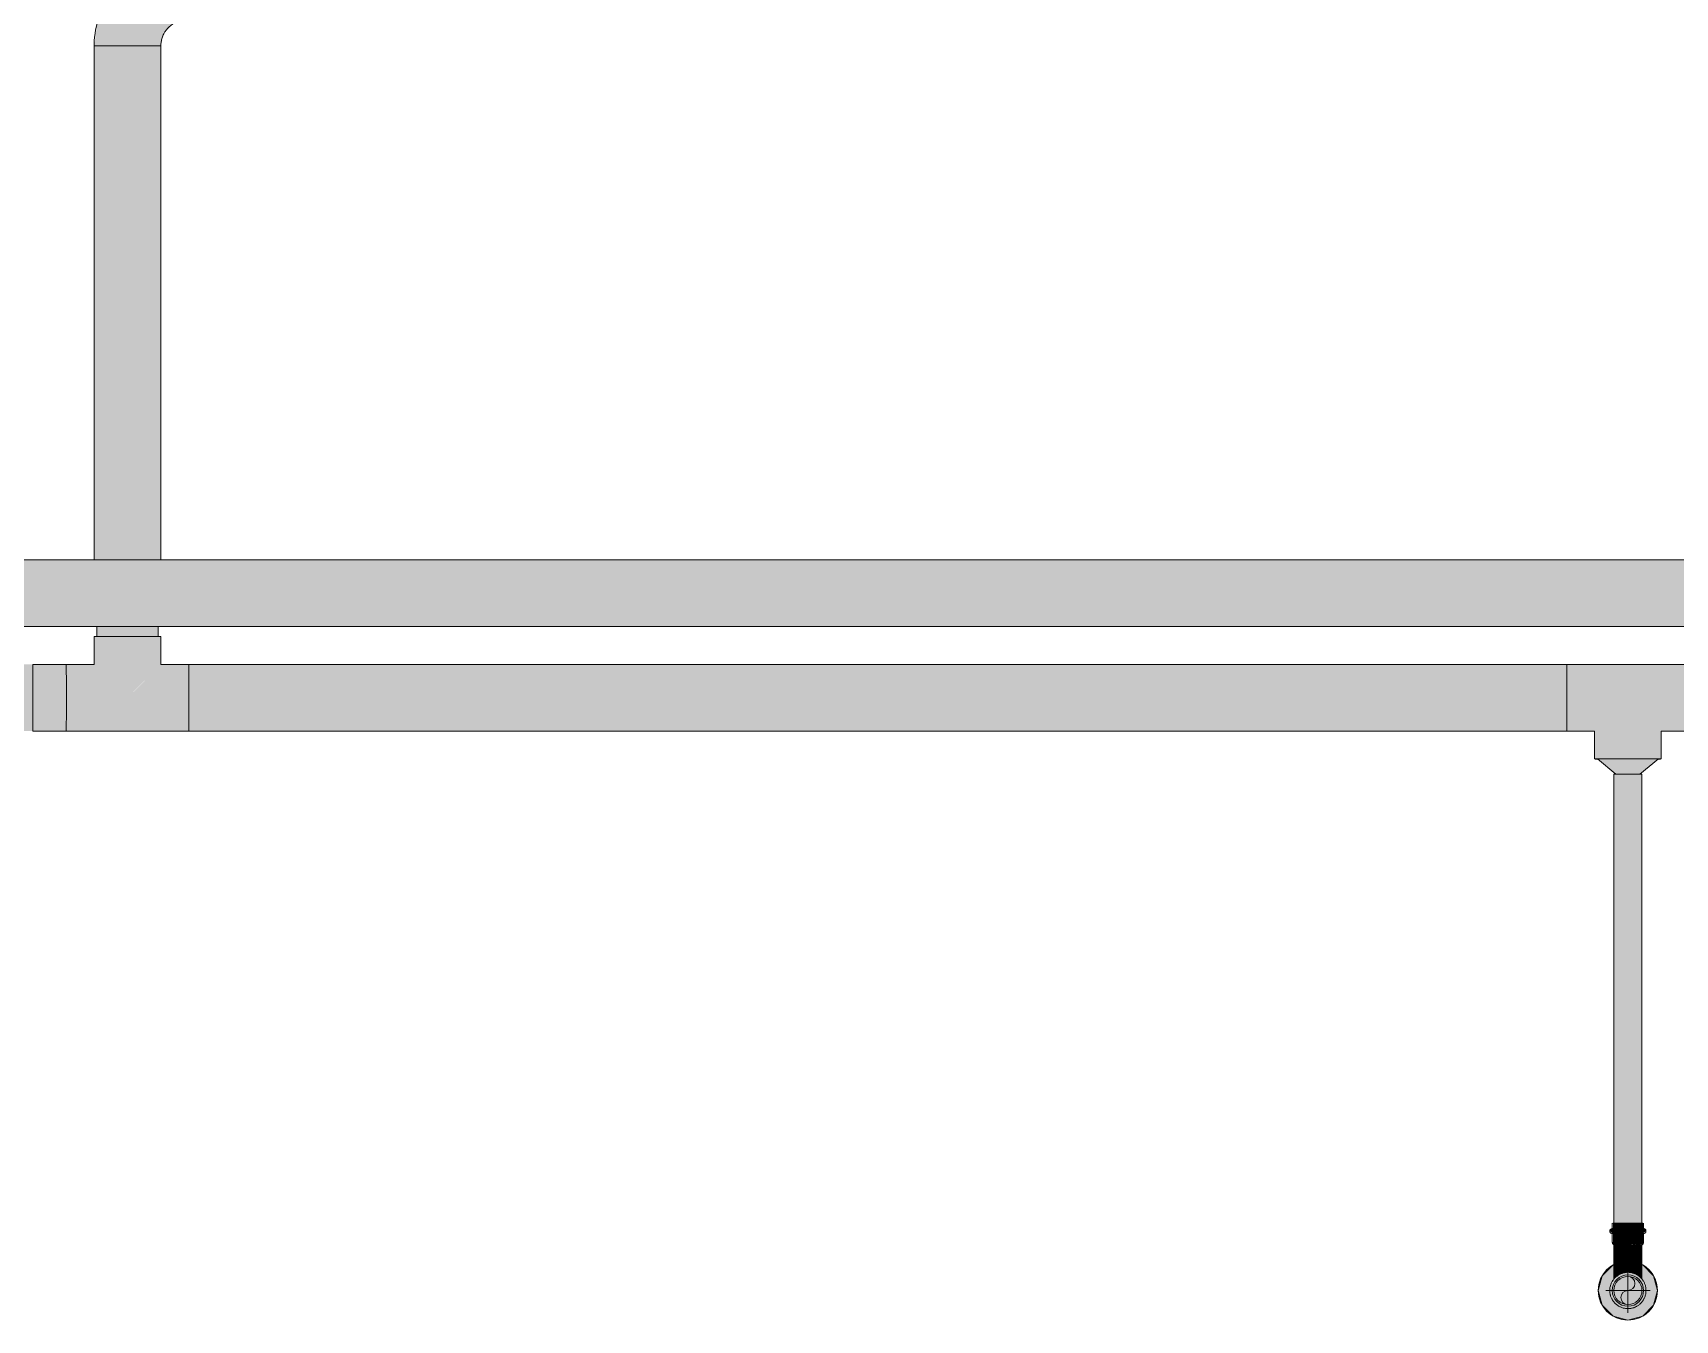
# Model space of a CAD drawing. Header units: inches. Extents: x -3385 to 41, y 7 to 1342.
# Drawn here: x -503.7 to -392.8, y 533.7 to 620.6 of the extents above; entities that cross this region are included whole.
import ezdxf

# ---------------------------------------------------------------- set-up
doc = ezdxf.new("R2010")
doc.units = ezdxf.units.IN
doc.header["$MEASUREMENT"] = 0
for name, color, linetype, lineweight in [('A-ANNO-NOTE', 131, 'Continuous', 9), ('P-PIPE', 3, 'Continuous', 9), ('P-PIPE-CNTR', 3, 'Continuous', 9)]:
    doc.layers.add(name, color=color, linetype=linetype, lineweight=lineweight)

# ---------------------------------------------------------------- blocks, each defined once
blk = doc.blocks.new('Victaulic-VicPress316-Elbow 90-45deg Style P568_P571 - Standard-1099428-LOWER PARKING')
at = {"layer": 'P-PIPE'}
for points in [[(-304.76, 539.92), (-304, 539.92), (-304, 540.29), (-305.01, 540.29), (-305.01, 539.92), (-304.81, 539.92)], [(-303.18, 539.92), (-302.99, 539.92), (-302.99, 540.29), (-304, 540.29), (-304, 539.92), (-303.32, 539.92)], [(-304.31, 539.59), (-304, 539.59), (-304, 539.92), (-305.05, 539.9), (-305.17, 539.87), (-305.22, 539.75), (-305.17, 539.7), (-305.01, 539.59), (-304.33, 539.59)], [(-304, 538.81), (-304, 539.03), (-305.01, 539.03), (-305.03, 538.91), (-304.98, 538.85), (-304.89, 538.81), (-304.82, 538.84), (-304.54, 538.81), (-304.46, 538.83), (-304.21, 538.83), (-304, 538.81)], [(-304.47, 539.03), (-304, 539.03), (-304, 539.59), (-305.01, 539.59), (-305.01, 539.03), (-304.62, 539.03)], [(-303.72, 539.59), (-302.99, 539.59), (-302.78, 539.75), (-302.83, 539.87), (-302.99, 539.92), (-304, 539.92), (-304, 539.59)], [(-303.32, 539.03), (-302.99, 539.03), (-302.99, 539.59), (-304, 539.59), (-304, 539.03), (-303.38, 539.03)], [(-303.46, 538.81), (-303.39, 538.82), (-303.27, 538.84), (-303.15, 538.84), (-303.09, 538.82), (-302.99, 538.88), (-302.97, 538.91), (-302.99, 539.03), (-304, 539.03), (-304, 538.81), (-303.72, 538.85), (-303.51, 538.83)], [(-304.47, 537.76), (-304, 537.76), (-304, 538.81), (-304.32, 538.84), (-304.62, 538.82), (-304.73, 538.84), (-304.83, 538.84), (-304.9, 538.81), (-304.95, 538.84), (-304.94, 537.76), (-304.6, 537.76)], [(-303.4, 537.76), (-303.05, 537.76), (-303.05, 538.84), (-303.11, 538.81), (-303.18, 538.84), (-303.27, 538.84), (-303.35, 538.83), (-303.46, 538.81), (-303.56, 538.83), (-303.8, 538.84), (-304, 538.81), (-304, 537.76), (-303.52, 537.76)], [(-304, 534.6), (-304, 534.68), (-304.62, 534.89), (-305.01, 535.42), (-305.01, 536.07), (-304.62, 536.6), (-304, 536.8), (-304, 536.97), (-304.24, 536.94), (-304.47, 536.87), (-304.89, 536.57), (-305.05, 536.38), (-305.17, 536.07), (-305.22, 535.74), (-305.17, 535.4), (-305.05, 535.11), (-304.85, 534.89), (-304.47, 534.61)], [(-304, 534.68), (-304, 534.79), (-304.26, 534.83), (-304.48, 534.92), (-304.67, 535.07), (-304.82, 535.27), (-304.92, 535.53), (-304.95, 535.74), (-304.9, 536.04), (-304.89, 536.05), (-304.82, 536.22), (-304.67, 536.41), (-304.48, 536.57), (-304.25, 536.66), (-304, 536.69), (-304, 536.8), (-304.62, 536.6), (-305.01, 536.07), (-305.01, 535.42), (-304.62, 534.89), (-304, 534.68)], [(-304.95, 536.5), (-304.85, 536.6), (-304.46, 536.87), (-304.24, 536.94), (-304, 536.97), (-304, 537.76), (-304.95, 537.76), (-304.95, 536.51)], [(-303.05, 536.5), (-303.06, 537.76), (-304, 537.76), (-304, 536.97), (-303.74, 536.94), (-303.5, 536.85), (-303.11, 536.57), (-303.06, 536.51)], [(-304, 534.52), (-303.76, 534.54), (-303.53, 534.61), (-303.11, 534.92), (-302.94, 535.15), (-302.83, 535.41), (-302.78, 535.74), (-302.83, 536.08), (-302.95, 536.38), (-303.15, 536.6), (-303.53, 536.87), (-303.76, 536.94), (-304, 536.97), (-304, 536.8), (-303.38, 536.6), (-302.99, 536.07), (-302.99, 535.42), (-303.38, 534.89), (-304, 534.68), (-304, 534.54)], [(-304, 534.68), (-303.38, 534.89), (-302.99, 535.42), (-302.99, 536.07), (-303.38, 536.6), (-304, 536.8), (-304, 536.69), (-303.74, 536.65), (-303.52, 536.57), (-303.33, 536.41), (-303.18, 536.22), (-303.08, 535.99), (-303.05, 535.74), (-303.1, 535.45), (-303.11, 535.43), (-303.2, 535.23), (-303.33, 535.07), (-303.52, 534.92), (-303.75, 534.83), (-304, 534.79), (-304, 534.72)], [(-303.46, 534.97), (-303.44, 534.98), (-303.45, 534.97)]]:
    blk.add_hatch(color=256, dxfattribs=at).paths.add_polyline_path(points, flags=0)
for p, q in [((-305.06, 540.29), (-305.06, 539.92)), ((-304, 540.29), (-305.01, 540.29)), ((-302.99, 540.29), (-304, 540.29)), ((-302.94, 539.92), (-302.94, 540.29)), ((-305.06, 539.59), (-305.06, 539.03)), ((-305.01, 539.92), (-304, 539.92)), ((-305.01, 539.59), (-304, 539.59)), ((-304, 539.92), (-302.99, 539.92)), ((-304, 539.59), (-302.99, 539.59)), ((-302.94, 539.03), (-302.94, 539.59)), ((-304.95, 538.86), (-304.95, 537.76)), ((-304.58, 538.81), (-304.54, 538.81)), ((-303.46, 538.81), (-303.42, 538.81)), ((-303.05, 537.76), (-303.05, 538.86)), ((-304.95, 535.75), (-304.95, 535.76)), ((-304.95, 535.69), (-304.95, 535.73))]:
    blk.add_line(p, q, dxfattribs=at)
at = {"layer": 'P-PIPE', "flags": 128}
for points in [[(-305.06, 539.59), (-305.07, 539.59), (-305.07, 539.59), (-305.08, 539.59), (-305.08, 539.59), (-305.09, 539.59), (-305.1, 539.59), (-305.1, 539.59), (-305.11, 539.6), (-305.12, 539.6), (-305.12, 539.6), (-305.13, 539.6), (-305.13, 539.61), (-305.14, 539.61), (-305.15, 539.61), (-305.15, 539.62), (-305.16, 539.62), (-305.16, 539.62), (-305.17, 539.63), (-305.17, 539.63), (-305.18, 539.64), (-305.18, 539.64), (-305.19, 539.65), (-305.19, 539.65), (-305.19, 539.66), (-305.2, 539.66), (-305.2, 539.67), (-305.2, 539.68), (-305.21, 539.68), (-305.21, 539.69), (-305.21, 539.69), (-305.21, 539.7), (-305.22, 539.71), (-305.22, 539.71), (-305.22, 539.72), (-305.22, 539.72), (-305.22, 539.73), (-305.22, 539.74), (-305.22, 539.74), (-305.22, 539.75), (-305.22, 539.76), (-305.22, 539.76), (-305.22, 539.77), (-305.22, 539.78), (-305.22, 539.78), (-305.22, 539.79), (-305.22, 539.8), (-305.22, 539.8), (-305.21, 539.81), (-305.21, 539.82), (-305.21, 539.82), (-305.21, 539.83), (-305.2, 539.83), (-305.2, 539.84), (-305.2, 539.84), (-305.19, 539.85), (-305.19, 539.85), (-305.18, 539.86), (-305.18, 539.86), (-305.17, 539.87), (-305.17, 539.87), (-305.16, 539.88), (-305.16, 539.88), (-305.15, 539.89), (-305.15, 539.89), (-305.14, 539.89), (-305.14, 539.9), (-305.13, 539.9), (-305.13, 539.9), (-305.12, 539.91), (-305.11, 539.91), (-305.11, 539.91), (-305.1, 539.91), (-305.09, 539.91), (-305.09, 539.91), (-305.08, 539.92), (-305.08, 539.92), (-305.07, 539.92), (-305.06, 539.92), (-305.06, 539.92)], [(-304, 539.92), (-304.04, 539.92), (-304.08, 539.92), (-304.13, 539.92), (-304.17, 539.92), (-304.21, 539.92), (-304.25, 539.92), (-304.29, 539.92), (-304.33, 539.92), (-304.37, 539.92), (-304.41, 539.92), (-304.45, 539.92), (-304.49, 539.92), (-304.53, 539.92), (-304.56, 539.92), (-304.6, 539.92), (-304.63, 539.92), (-304.67, 539.92), (-304.7, 539.92), (-304.73, 539.92), (-304.76, 539.92), (-304.79, 539.92), (-304.82, 539.92), (-304.84, 539.92), (-304.87, 539.92), (-304.89, 539.92), (-304.91, 539.92), (-304.93, 539.92), (-304.95, 539.92), (-304.97, 539.92), (-304.99, 539.92), (-305, 539.92), (-305.01, 539.92), (-305.03, 539.92), (-305.04, 539.92), (-305.04, 539.92), (-305.05, 539.92), (-305.05, 539.92), (-305.06, 539.92), (-305.06, 539.92), (-305.06, 539.92)], [(-305.06, 539.92), (-305.06, 539.92), (-305.06, 539.92), (-305.05, 539.92), (-305.05, 539.92), (-305.04, 539.92), (-305.03, 539.92), (-305.02, 539.92), (-305, 539.92)], [(-305, 539.59), (-305.01, 539.59), (-305.03, 539.59), (-305.04, 539.59), (-305.04, 539.59), (-305.05, 539.59), (-305.05, 539.59), (-305.06, 539.59), (-305.06, 539.59), (-305.06, 539.59)], [(-305.06, 539.59), (-305.06, 539.59), (-305.06, 539.59), (-305.05, 539.59), (-305.05, 539.59), (-305.04, 539.59), (-305.03, 539.59), (-305.02, 539.59), (-305, 539.59), (-304.99, 539.59), (-304.98, 539.59), (-304.96, 539.59), (-304.94, 539.59), (-304.92, 539.59), (-304.9, 539.59), (-304.87, 539.59), (-304.85, 539.59), (-304.82, 539.59), (-304.8, 539.59), (-304.77, 539.59), (-304.74, 539.59), (-304.71, 539.59), (-304.67, 539.59), (-304.64, 539.59), (-304.61, 539.59), (-304.57, 539.59), (-304.54, 539.59), (-304.5, 539.59), (-304.46, 539.59), (-304.42, 539.59), (-304.38, 539.59), (-304.34, 539.59), (-304.3, 539.59), (-304.26, 539.59), (-304.22, 539.59), (-304.18, 539.59), (-304.14, 539.59), (-304.1, 539.59), (-304.05, 539.59), (-304.01, 539.59), (-304, 539.59)], [(-304.95, 538.81), (-304.96, 538.82), (-304.97, 538.83), (-304.97, 538.83), (-304.98, 538.84), (-304.99, 538.85), (-305, 538.86), (-305, 538.87), (-305.01, 538.88), (-305.02, 538.89), (-305.02, 538.89), (-305.03, 538.9), (-305.03, 538.91), (-305.04, 538.92), (-305.04, 538.93), (-305.04, 538.94), (-305.05, 538.95), (-305.05, 538.97), (-305.05, 538.98), (-305.05, 538.99), (-305.06, 539), (-305.06, 539.01), (-305.06, 539.02), (-305.06, 539.03), (-305.06, 539.03)], [(-302.94, 539.92), (-302.94, 539.92), (-302.94, 539.92), (-302.95, 539.92), (-302.95, 539.92), (-302.96, 539.92), (-302.97, 539.92), (-302.98, 539.92), (-302.99, 539.92), (-303.01, 539.92), (-303.02, 539.92), (-303.04, 539.92), (-303.06, 539.92), (-303.08, 539.92), (-303.1, 539.92), (-303.13, 539.92), (-303.15, 539.92), (-303.18, 539.92), (-303.2, 539.92), (-303.23, 539.92), (-303.26, 539.92), (-303.29, 539.92), (-303.32, 539.92), (-303.36, 539.92), (-303.39, 539.92), (-303.43, 539.92), (-303.46, 539.92), (-303.5, 539.92), (-303.54, 539.92), (-303.58, 539.92), (-303.62, 539.92), (-303.66, 539.92), (-303.7, 539.92), (-303.74, 539.92), (-303.78, 539.92), (-303.82, 539.92), (-303.86, 539.92), (-303.9, 539.92), (-303.95, 539.92), (-303.99, 539.92), (-304, 539.92)], [(-304, 539.59), (-303.96, 539.59), (-303.92, 539.59), (-303.87, 539.59), (-303.83, 539.59), (-303.79, 539.59), (-303.75, 539.59), (-303.71, 539.59), (-303.67, 539.59), (-303.63, 539.59), (-303.59, 539.59), (-303.55, 539.59), (-303.51, 539.59), (-303.47, 539.59), (-303.44, 539.59), (-303.4, 539.59), (-303.37, 539.59), (-303.33, 539.59), (-303.3, 539.59), (-303.27, 539.59), (-303.24, 539.59), (-303.21, 539.59), (-303.18, 539.59), (-303.16, 539.59), (-303.13, 539.59), (-303.11, 539.59), (-303.09, 539.59), (-303.07, 539.59), (-303.05, 539.59), (-303.03, 539.59), (-303.01, 539.59), (-303, 539.59), (-302.99, 539.59), (-302.97, 539.59), (-302.96, 539.59), (-302.96, 539.59), (-302.95, 539.59), (-302.95, 539.59), (-302.94, 539.59), (-302.94, 539.59), (-302.94, 539.59)], [(-302.94, 539.03), (-302.94, 539.02), (-302.94, 539.01), (-302.94, 539), (-302.94, 538.99), (-302.95, 538.98), (-302.95, 538.97), (-302.95, 538.96), (-302.95, 538.95), (-302.96, 538.94), (-302.96, 538.93), (-302.97, 538.92), (-302.97, 538.91), (-302.98, 538.9), (-302.98, 538.89), (-302.99, 538.88), (-302.99, 538.87), (-303, 538.86), (-303.01, 538.85), (-303.02, 538.84), (-303.02, 538.84), (-303.03, 538.83), (-303.04, 538.82), (-303.05, 538.82), (-303.05, 538.81)], [(-303, 539.92), (-302.99, 539.92), (-302.97, 539.92), (-302.96, 539.92), (-302.96, 539.92), (-302.95, 539.92), (-302.95, 539.92), (-302.94, 539.92), (-302.94, 539.92), (-302.94, 539.92)], [(-302.94, 539.59), (-302.94, 539.59), (-302.94, 539.59), (-302.95, 539.59), (-302.95, 539.59), (-302.96, 539.59), (-302.97, 539.59), (-302.98, 539.59), (-302.99, 539.59)], [(-302.94, 539.92), (-302.93, 539.92), (-302.93, 539.92), (-302.92, 539.92), (-302.91, 539.92), (-302.91, 539.91), (-302.9, 539.91), (-302.9, 539.91), (-302.89, 539.91), (-302.88, 539.91), (-302.88, 539.9), (-302.87, 539.9), (-302.86, 539.9), (-302.86, 539.9), (-302.85, 539.89), (-302.85, 539.89), (-302.84, 539.88), (-302.84, 539.88), (-302.83, 539.88), (-302.83, 539.87), (-302.82, 539.87), (-302.82, 539.86), (-302.81, 539.86), (-302.81, 539.85), (-302.81, 539.85), (-302.8, 539.84), (-302.8, 539.84), (-302.8, 539.83), (-302.79, 539.82), (-302.79, 539.82), (-302.79, 539.81), (-302.79, 539.81), (-302.78, 539.8), (-302.78, 539.79), (-302.78, 539.79), (-302.78, 539.78), (-302.78, 539.77), (-302.78, 539.77), (-302.78, 539.76), (-302.78, 539.75), (-302.78, 539.75), (-302.78, 539.74), (-302.78, 539.73), (-302.78, 539.73), (-302.78, 539.72), (-302.78, 539.72), (-302.78, 539.71), (-302.78, 539.7), (-302.79, 539.7), (-302.79, 539.69), (-302.79, 539.68), (-302.79, 539.68), (-302.8, 539.67), (-302.8, 539.67), (-302.8, 539.66), (-302.81, 539.66), (-302.81, 539.65), (-302.82, 539.65), (-302.82, 539.64), (-302.82, 539.64), (-302.83, 539.63), (-302.83, 539.63), (-302.84, 539.62), (-302.84, 539.62), (-302.85, 539.62), (-302.86, 539.61), (-302.86, 539.61), (-302.87, 539.61), (-302.87, 539.6), (-302.88, 539.6), (-302.89, 539.6), (-302.89, 539.6), (-302.9, 539.59), (-302.9, 539.59), (-302.91, 539.59), (-302.92, 539.59), (-302.92, 539.59), (-302.93, 539.59), (-302.94, 539.59), (-302.94, 539.59)], [(-304, 536.97), (-304.05, 536.97), (-304.1, 536.96), (-304.15, 536.96), (-304.19, 536.95), (-304.24, 536.94), (-304.29, 536.93), (-304.34, 536.92), (-304.38, 536.9), (-304.43, 536.89), (-304.48, 536.87), (-304.52, 536.85), (-304.56, 536.83), (-304.61, 536.8), (-304.65, 536.78), (-304.69, 536.75), (-304.73, 536.72), (-304.77, 536.69), (-304.81, 536.66), (-304.84, 536.63), (-304.88, 536.6), (-304.91, 536.56), (-304.94, 536.52), (-304.97, 536.48), (-305, 536.44), (-305.03, 536.4), (-305.05, 536.36), (-305.08, 536.32), (-305.1, 536.28), (-305.12, 536.23), (-305.14, 536.19), (-305.16, 536.14), (-305.17, 536.09), (-305.18, 536.05), (-305.2, 536), (-305.21, 535.95), (-305.21, 535.9), (-305.22, 535.85), (-305.22, 535.8), (-305.22, 535.76), (-305.22, 535.71), (-305.22, 535.66), (-305.22, 535.61), (-305.21, 535.56), (-305.2, 535.51), (-305.19, 535.46), (-305.18, 535.42), (-305.17, 535.37), (-305.15, 535.32), (-305.13, 535.28), (-305.11, 535.23), (-305.09, 535.19), (-305.07, 535.15), (-305.04, 535.1), (-305.02, 535.06), (-304.99, 535.02), (-304.96, 534.98), (-304.93, 534.95), (-304.9, 534.91), (-304.86, 534.87), (-304.83, 534.84), (-304.79, 534.81), (-304.75, 534.78), (-304.71, 534.75), (-304.67, 534.72), (-304.63, 534.69), (-304.59, 534.67), (-304.54, 534.65), (-304.5, 534.63), (-304.46, 534.61), (-304.41, 534.59), (-304.36, 534.57), (-304.32, 534.56), (-304.27, 534.55), (-304.22, 534.54), (-304.17, 534.53), (-304.12, 534.53), (-304.08, 534.52), (-304.03, 534.52), (-304, 534.52)], [(-304.95, 536.5), (-304.95, 536.54), (-304.95, 536.6), (-304.95, 536.67), (-304.95, 536.74), (-304.95, 536.81), (-304.95, 536.88), (-304.95, 536.95), (-304.95, 537.03), (-304.95, 537.1), (-304.95, 537.18), (-304.95, 537.26), (-304.95, 537.34), (-304.95, 537.42), (-304.95, 537.5), (-304.95, 537.58), (-304.95, 537.66), (-304.95, 537.74), (-304.95, 537.76)], [(-304, 534.52), (-303.95, 534.52), (-303.9, 534.52), (-303.85, 534.53), (-303.8, 534.53), (-303.76, 534.54), (-303.71, 534.55), (-303.66, 534.57), (-303.61, 534.58), (-303.57, 534.6), (-303.52, 534.62), (-303.48, 534.64), (-303.43, 534.66), (-303.39, 534.68), (-303.35, 534.71), (-303.31, 534.73), (-303.27, 534.76), (-303.23, 534.79), (-303.19, 534.82), (-303.16, 534.86), (-303.12, 534.89), (-303.09, 534.93), (-303.06, 534.96), (-303.03, 535), (-303, 535.04), (-302.97, 535.08), (-302.94, 535.12), (-302.92, 535.17), (-302.9, 535.21), (-302.88, 535.25), (-302.86, 535.3), (-302.84, 535.35), (-302.83, 535.39), (-302.81, 535.44), (-302.8, 535.49), (-302.79, 535.53), (-302.79, 535.58), (-302.78, 535.63), (-302.78, 535.68), (-302.78, 535.73), (-302.78, 535.78), (-302.78, 535.83), (-302.78, 535.88), (-302.79, 535.92), (-302.8, 535.97), (-302.81, 536.02), (-302.82, 536.07), (-302.83, 536.12), (-302.85, 536.16), (-302.87, 536.21), (-302.89, 536.25), (-302.91, 536.3), (-302.93, 536.34), (-302.96, 536.38), (-302.98, 536.42), (-303.01, 536.46), (-303.04, 536.5), (-303.07, 536.54), (-303.1, 536.58), (-303.14, 536.61), (-303.17, 536.65), (-303.21, 536.68), (-303.25, 536.71), (-303.29, 536.74), (-303.33, 536.77), (-303.37, 536.79), (-303.41, 536.82), (-303.45, 536.84), (-303.5, 536.86), (-303.54, 536.88), (-303.59, 536.9), (-303.64, 536.91), (-303.68, 536.92), (-303.73, 536.94), (-303.78, 536.95), (-303.83, 536.95), (-303.88, 536.96), (-303.92, 536.96), (-303.97, 536.97), (-304, 536.97)], [(-303.05, 537.76), (-303.05, 537.68), (-303.05, 537.6), (-303.05, 537.52), (-303.05, 537.44), (-303.05, 537.36), (-303.05, 537.28), (-303.05, 537.2), (-303.05, 537.12), (-303.05, 537.05), (-303.05, 536.97), (-303.05, 536.9), (-303.05, 536.83), (-303.05, 536.76), (-303.05, 536.69), (-303.05, 536.62), (-303.05, 536.55), (-303.05, 536.5)], [(-303.05, 535.75), (-303.05, 535.75), (-303.05, 535.74), (-303.05, 535.74)]]:
    blk.add_lwpolyline(points, dxfattribs=at)
at = {"layer": 'P-PIPE'}
for radius, start, end in [(1.06, 90, 270), (1.06, 270, 90), (0.95, 160.7021, 162), (0.95, 124.5981, 127.6477), (0.95, 52.2791, 55.4642), (0.95, 18, 19.4331), (0.95, 198, 199.2979), (0.95, 232.3523, 235.4019), (0.95, 304.5358, 307.7209), (0.95, 340.5669, 342)]:
    blk.add_arc((-304, 535.74), radius, start, end, dxfattribs=at)
blk = doc.blocks.new('Elbow - Welded - Generic - Standard-1265730-LOWER PARKING')
at = {"layer": 'P-PIPE'}
blk.add_hatch(color=256, dxfattribs=at).paths.add_polyline_path([(-497.31, 619.72), (-495.06, 619.73), (-494.82, 620.61), (-494.17, 621.26), (-493.29, 621.49), (-493.29, 622.38), (-493.29, 625.99), (-494.91, 625.78), (-496.42, 625.15), (-497.72, 624.16), (-498.72, 622.86), (-499.34, 621.35), (-499.55, 619.73), (-497.84, 619.72)], flags=0)
at = {"layer": 'P-PIPE', "flags": 128}
for points in [[(-495.71, 625.51), (-495.94, 625.41), (-496.16, 625.3), (-496.38, 625.18), (-496.6, 625.05), (-496.81, 624.91), (-497.01, 624.77), (-497.21, 624.62), (-497.4, 624.45), (-497.59, 624.29), (-497.77, 624.11), (-497.94, 623.93), (-498.1, 623.74), (-498.26, 623.54), (-498.41, 623.34), (-498.55, 623.13), (-498.68, 622.92), (-498.8, 622.7), (-498.92, 622.48), (-499.02, 622.25), (-499.12, 622.02), (-499.21, 621.79), (-499.28, 621.55), (-499.35, 621.31), (-499.41, 621.06), (-499.46, 620.82), (-499.5, 620.57), (-499.53, 620.32), (-499.55, 620.07), (-499.55, 619.82), (-499.56, 619.73)], [(-493.29, 625.99), (-493.54, 625.99), (-493.79, 625.97), (-494.04, 625.95), (-494.29, 625.91), (-494.53, 625.87), (-494.78, 625.81), (-495.02, 625.75), (-495.26, 625.67), (-495.5, 625.59), (-495.71, 625.51)], [(-495.06, 619.73), (-495.05, 619.8), (-495.05, 619.87), (-495.04, 619.94), (-495.03, 620.01), (-495.02, 620.08), (-495, 620.15), (-494.99, 620.22), (-494.97, 620.28), (-494.94, 620.35), (-494.92, 620.41), (-494.89, 620.48), (-494.86, 620.54), (-494.82, 620.6), (-494.79, 620.67), (-494.75, 620.72), (-494.71, 620.78), (-494.66, 620.84), (-494.62, 620.89), (-494.57, 620.94), (-494.52, 620.99), (-494.47, 621.04), (-494.41, 621.09), (-494.36, 621.13), (-494.3, 621.17), (-494.24, 621.21), (-494.18, 621.25), (-494.12, 621.28), (-494.06, 621.32), (-493.99, 621.35), (-493.97, 621.36)], [(-493.97, 621.36), (-493.9, 621.38), (-493.84, 621.41), (-493.77, 621.43), (-493.7, 621.44), (-493.63, 621.46), (-493.56, 621.47), (-493.49, 621.48), (-493.42, 621.49), (-493.35, 621.49), (-493.29, 621.49)]]:
    blk.add_lwpolyline(points, dxfattribs=at)
at = {"layer": 'P-PIPE'}
for centre, major_axis, ratio, start_param, end_param in [((-493.29, 623.74), (0, 2.25), 0.002775, 0.00116, 0.131483), ((-493.29, 623.74), (0, 2.25), 0.002775, 0.262959, 0.523242), ((-493.29, 623.74), (0, 2.25), 0.002775, 0.524759, 0.785208), ((-493.29, 623.74), (0, 2.25), 0.002775, 1.048358, 1.308941), ((-493.29, 623.74), (0, 2.25), 0.002775, 1.310157, 1.570783), ((-493.29, 623.74), (0, 2.25), 0.002775, 0.786558, 1.047088), ((-493.29, 623.74), (0, 2.25), 0.002775, 1.571956, 1.832622), ((-493.29, 623.74), (0, 2.25), 0.002775, 1.833756, 2.094464), ((-493.29, 623.74), (0, 2.25), 0.002775, 2.095555, 2.356317), ((-493.29, 623.74), (0, 2.25), 0.002775, 2.357355, 2.618198), ((-493.29, 623.74), (0, 2.25), 0.002775, 2.619154, 2.880166), ((-493.29, 623.74), (0, 2.25), 0.002775, 2.880953, 3.141593), ((-497.31, 619.73), (2.25, 0), 0.00116, 3.141593, 3.400617), ((-497.31, 619.73), (2.25, 0), 0.00116, 3.532896, 3.662416), ((-497.31, 619.73), (2.25, 0), 0.00116, 3.664705, 3.924216), ((-497.31, 619.73), (2.25, 0), 0.00116, 3.926698, 4.186015), ((-497.31, 619.73), (2.25, 0), 0.00116, 4.188625, 4.447815), ((-497.31, 619.73), (2.25, 0), 0.00116, 4.450526, 4.709614), ((-497.31, 619.73), (2.25, 0), 0.00116, 4.71242, 4.971413), ((-497.31, 619.73), (2.25, 0), 0.00116, 4.974321, 5.233213), ((-497.31, 619.73), (2.25, 0), 0.00116, 5.236247, 5.495012), ((-497.31, 619.73), (2.25, 0), 0.00116, 5.498237, 5.756812), ((-497.31, 619.73), (2.25, 0), 0.00116, 5.889091, 6.018611), ((-497.31, 619.73), (2.25, 0), 0.00116, 6.15089, 6.28041)]:
    blk.add_ellipse(centre, major_axis=major_axis, ratio=ratio, start_param=start_param, end_param=end_param, dxfattribs=at)

msp = doc.modelspace()

# ---------------------------------------------------------------- hatches: boundary and pattern name
at = {"layer": 'A-ANNO-NOTE'}
h = msp.add_hatch(color=256, dxfattribs=at)
edge = h.paths.add_edge_path(flags=0)
edge.add_arc((-396, 535.743), 2, 0, 360)
msp.add_hatch(color=256, dxfattribs=at).paths.add_polyline_path([(-396, 533.743), (-395, 534.011), (-394.268, 534.743), (-394, 535.743), (-394.268, 536.743), (-395, 537.475), (-396, 537.743), (-397, 537.475), (-397.732, 536.743), (-398, 535.743), (-397.732, 534.743), (-397, 534.011)], flags=0)
at = {"layer": 'P-PIPE'}
for points in [[(-497.305, 585.045), (-497.305, 619.724), (-499.555, 619.721), (-499.555, 585.045), (-497.826, 585.045)], [(-497.305, 585.045), (-495.055, 585.045), (-495.055, 619.727), (-496.729, 619.725), (-497.305, 619.724), (-497.305, 590.214)], [(-304.923, 582.795), (-295.941, 582.795), (-295.946, 585.045), (-528.98, 585.045), (-528.976, 583.92), (-528.975, 582.795), (-322.397, 582.795)], [(-295.946, 580.545), (-295.942, 581.67), (-295.941, 582.795), (-528.975, 582.795), (-528.979, 580.545), (-296.185, 580.545)], [(-497.76, 579.874), (-495.243, 579.877), (-495.243, 580.545), (-499.368, 580.545), (-499.368, 579.877), (-497.883, 579.874)], [(-497.301, 575.74), (-495.055, 577.993), (-495.055, 579.877), (-496.719, 579.874), (-499.555, 579.877), (-499.555, 577.993), (-497.604, 576.043)], [(-400.129, 575.743), (-400.134, 577.993), (-493.171, 577.993), (-493.168, 576.865), (-493.167, 575.743), (-409.771, 575.743)], [(-427.246, 573.493), (-400.134, 573.494), (-400.13, 574.631), (-400.129, 575.743), (-493.167, 575.743), (-493.169, 573.493), (-462.196, 573.493)], [(-393.75, 571.609), (-393.75, 573.493), (-394.078, 573.829), (-395.995, 575.753), (-398.25, 573.493), (-398.25, 571.609), (-397.698, 571.616), (-394.871, 571.618), (-393.789, 571.61)], [(-398.057, 571.605), (-398.062, 571.609), (-397.005, 571.617), (-393.992, 571.61), (-394.789, 571.617), (-398.172, 571.612), (-398.062, 571.605)], [(-395.187, 570.578), (-393.937, 571.609), (-394.871, 571.617), (-397.951, 571.611), (-398.062, 571.609), (-396.812, 570.578), (-395.424, 570.58), (-395.188, 570.578)], [(-396.822, 540.293), (-396, 540.293), (-396, 570.578), (-396.95, 570.578), (-396.948, 540.293), (-396.913, 540.293)], [(-395.321, 540.293), (-395.05, 540.293), (-395.05, 570.578), (-396, 570.578), (-395.989, 540.293), (-395.328, 540.293)], [(-396, 534.793), (-395.754, 534.825), (-395.525, 534.92), (-395.328, 535.071), (-395.177, 535.268), (-395.082, 535.497), (-395.05, 535.743), (-395.082, 535.989), (-395.177, 536.218), (-395.328, 536.415), (-395.525, 536.566), (-395.754, 536.66), (-396, 536.693), (-396.246, 536.66), (-396.475, 536.566), (-396.672, 536.415), (-396.823, 536.218), (-396.918, 535.989), (-396.95, 535.743), (-396.918, 535.497), (-396.796, 535.232), (-396.672, 535.071), (-396.475, 534.92), (-396.246, 534.825)]]:
    msp.add_hatch(color=256, dxfattribs=at).paths.add_polyline_path(points, flags=0)
h = msp.add_hatch(color=256, dxfattribs=at)
h.paths.add_polyline_path([(-511.965, 573.493), (-511.964, 573.493), (-510.081, 573.493), (-509.185, 574.393), (-507.826, 575.753), (-505.581, 573.493), (-503.697, 573.493), (-503.693, 574.627), (-503.697, 577.993), (-511.965, 577.993), (-511.961, 576.877), (-511.964, 573.514)], flags=0)
h.paths.add_polyline_path([(-511.96, 576.335), (-511.96, 576.335), (-505.883, 576.335)], flags=0)
h = msp.add_hatch(color=256, dxfattribs=at)
h.paths.add_polyline_path([(-501.435, 576.325), (-501.439, 577.993), (-503.697, 577.993), (-503.693, 576.868), (-503.693, 576.325), (-501.435, 576.325)], flags=0)
h.paths.add_polyline_path([(-501.435, 575.743), (-501.435, 575.743), (-501.435, 576.325), (-503.693, 576.325), (-503.693, 575.743)], flags=0)
h = msp.add_hatch(color=256, dxfattribs=at)
h.paths.add_polyline_path([(-501.435, 576.323), (-501.435, 576.323), (-498.199, 576.342)], flags=0)
h.paths.add_polyline_path([(-493.171, 573.493), (-493.168, 574.616), (-493.171, 577.993), (-495.055, 577.993), (-495.849, 577.193), (-497.301, 575.74), (-499.555, 577.993), (-501.439, 577.993), (-501.435, 576.866), (-501.437, 573.493), (-497.145, 573.493)], flags=0)
h.paths.add_polyline_path([(-501.437, 573.569), (-501.436, 573.569), (-497.145, 573.569)], flags=0)
h.paths.add_polyline_path([(-501.436, 573.793), (-501.437, 573.793), (-497.145, 573.793)], flags=0)
h.paths.add_polyline_path([(-493.17, 577.803), (-493.17, 577.803), (-493.895, 577.836)], flags=0)
h.paths.add_polyline_path([(-501.437, 577.803), (-501.437, 577.803), (-499.514, 577.882)], flags=0)
h = msp.add_hatch(color=256, dxfattribs=at)
h.paths.add_polyline_path([(-391.866, 573.493), (-391.862, 574.627), (-391.866, 577.993), (-400.134, 577.993), (-400.13, 576.877), (-400.133, 573.493), (-398.25, 573.493), (-397.354, 574.393), (-395.995, 575.753), (-393.75, 573.493), (-392.296, 573.493)], flags=0)
h.paths.add_polyline_path([(-400.129, 576.335), (-400.129, 576.335), (-392.296, 576.335)], flags=0)
h = msp.add_hatch(color=256, dxfattribs=at)
h.paths.add_polyline_path([(-501.439, 573.493), (-501.436, 574.152), (-503.694, 574.152), (-503.695, 573.493)], flags=0)
h.paths.add_polyline_path([(-503.694, 574.152), (-503.693, 574.152), (-501.436, 574.152), (-501.435, 574.618), (-503.693, 574.618), (-503.694, 574.159)], flags=0)
h.paths.add_polyline_path([(-503.693, 574.618), (-501.435, 574.618), (-501.435, 575.743), (-503.693, 575.743), (-503.693, 574.627)], flags=0)

# ---------------------------------------------------------------- linework, layer by layer
at = {"layer": 'A-ANNO-NOTE'}
for p, q in [((-397.732, 536.743), (-398, 535.743)), ((-397, 537.475), (-397.732, 536.743)), ((-396, 537.743), (-397, 537.475)), ((-395, 537.475), (-396, 537.743)), ((-394.268, 536.743), (-395, 537.475)), ((-394, 535.743), (-394.268, 536.743)), ((-398, 535.743), (-397.732, 534.743)), ((-394.268, 534.743), (-394, 535.743)), ((-397.732, 534.743), (-397, 534.011)), ((-395, 534.011), (-394.268, 534.743)), ((-397, 534.011), (-396, 533.743)), ((-396, 533.743), (-395, 534.011))]:
    msp.add_line(p, q, dxfattribs=at)
msp.add_circle((-396, 535.743), 2, dxfattribs=at)
at = {"layer": 'P-PIPE'}
for p, q in [((-499.555, 619.727), (-499.555, 585.045)), ((-495.055, 585.045), (-495.055, 619.727)), ((-295.946, 585.045), (-528.98, 585.045)), ((-528.98, 580.545), (-295.946, 580.545)), ((-499.368, 580.545), (-499.368, 579.877)), ((-495.243, 579.877), (-495.243, 580.545)), ((-499.555, 579.877), (-499.555, 577.993)), ((-495.055, 577.993), (-495.055, 579.877)), ((-501.439, 577.993), (-503.697, 577.993)), ((-499.555, 577.993), (-501.439, 577.993)), ((-493.171, 577.993), (-495.055, 577.993)), ((-400.134, 577.993), (-493.171, 577.993)), ((-391.866, 577.993), (-400.134, 577.993)), ((-503.697, 573.493), (-501.439, 573.493)), ((-501.439, 573.493), (-493.171, 573.493)), ((-493.171, 573.493), (-400.134, 573.493)), ((-400.134, 573.493), (-398.25, 573.493)), ((-398.25, 573.493), (-398.25, 571.609)), ((-393.75, 573.493), (-391.866, 573.493)), ((-393.75, 571.609), (-393.75, 573.493)), ((-396.812, 570.578), (-398.062, 571.609)), ((-393.937, 571.609), (-395.187, 570.578)), ((-396.95, 570.578), (-396.95, 540.293)), ((-396.95, 570.578), (-395.05, 570.578)), ((-395.05, 540.293), (-395.05, 570.578))]:
    msp.add_line(p, q, dxfattribs=at)
for centre, radius, start, end in [((-396, 535.743), 0.95, 0, 180), ((-396, 536.218), 0.475, 270, 90), ((-396, 535.743), 0.95, 180, 0), ((-396, 535.268), 0.475, 90, 270)]:
    msp.add_arc(centre, radius, start, end, dxfattribs=at)
for centre, major_axis, ratio, start_param, end_param in [((-497.305, 619.727), (2.25, 0), 0.001163, 3.1415927, 3.2710949), ((-497.305, 619.727), (2.25, 0), 0.001163, 3.403392, 3.5328857), ((-497.305, 619.727), (2.25, 0), 0.001163, 3.6651914, 3.9237628), ((-497.305, 619.727), (2.25, 0), 0.001163, 3.9269908, 4.1857548), ((-497.305, 619.727), (2.25, 0), 0.001163, 4.1887902, 4.4476811), ((-497.305, 619.727), (2.25, 0), 0.001163, 4.4505896, 4.709582), ((-497.305, 619.727), (2.25, 0), 0.001163, 4.712389, 4.9714761), ((-497.305, 619.727), (2.25, 0), 0.001163, 4.9741884, 5.233377), ((-497.305, 619.727), (2.25, 0), 0.001163, 5.2359878, 5.4953033), ((-497.305, 619.727), (2.25, 0), 0.001163, 5.4977871, 5.7572953), ((-497.305, 619.727), (2.25, 0), 0.001163, 5.7595865, 5.8891863), ((-497.305, 619.727), (2.25, 0), 0.001163, 6.0213859, 6.1509349), ((-497.305, 579.877), (-2.25, 0), 0.001163, 0.0019107, 3.1415927), ((-497.305, 579.877), (2.25, 0), 0.001163, 2.7507151, 2.8791), ((-497.305, 579.877), (2.25, 0), 0.001163, 0.2637101, 0.3909161), ((-503.697, 575.743), (0, 2.25), 0.0019107, 6.0259711, 6.2831853), ((-503.697, 575.743), (0, 2.25), 0.0019107, 6.1545651, 6.2831853), ((-503.697, 575.743), (0, 2.25), 0.0019107, 5.8927657, 6.0213859), ((-503.697, 575.743), (0, 2.25), 0.0019107, 5.7641717, 5.8927919), ((-501.439, 575.743), (0, 2.25), 0.0019107, 6.1517008, 6.2820223), ((-501.439, 575.743), (0, 2.25), 0.0019107, 6.0213859, 6.1517075), ((-501.439, 575.743), (0, 2.25), 0.0019107, 5.7595865, 6.0205954), ((-501.439, 575.743), (0, 2.25), 0.0019107, 5.7599447, 6.0202229), ((-493.171, 575.743), (0, 2.25), 0.0019107, 6.1517008, 6.2820223), ((-493.171, 575.743), (0, 2.25), 0.0019107, 6.0213859, 6.1517075), ((-493.171, 575.743), (0, 2.25), 0.0019107, 5.7599447, 6.0202229), ((-493.171, 575.743), (0, 2.25), 0.0019107, 5.7595865, 6.0205954), ((-400.134, 575.743), (0, 2.25), 0.0019107, 6.0259711, 6.2831853), ((-400.134, 575.743), (0, 2.25), 0.0019107, 6.1545651, 6.2831853), ((-400.134, 575.743), (0, 2.25), 0.0019107, 5.8927657, 6.0213859), ((-400.134, 575.743), (0, 2.25), 0.0019107, 5.7641717, 5.8927919), ((-503.697, 575.743), (0, 2.25), 0.0019107, 5.6309663, 5.7595865), ((-503.697, 575.743), (0, 2.25), 0.0019107, 5.5023723, 5.6309925), ((-503.697, 575.743), (0, 2.25), 0.0019107, 5.240573, 5.4982688), ((-503.697, 575.743), (0, 2.25), 0.0019107, 5.2410006, 5.4977871), ((-503.697, 575.743), (0, 2.25), 0.0019107, 4.9787736, 5.2362601), ((-503.697, 575.743), (0, 2.25), 0.0019107, 4.978993, 5.2359878), ((-501.439, 575.743), (0, 2.25), 0.0019107, 5.4977871, 5.7586276), ((-501.439, 575.743), (0, 2.25), 0.0019107, 5.4979776, 5.7584236), ((-501.439, 575.743), (0, 2.25), 0.0019107, 5.2359878, 5.496747), ((-501.439, 575.743), (0, 2.25), 0.0019107, 5.2360972, 5.4966242), ((-501.439, 575.743), (0, 2.25), 0.0019107, 4.9741884, 5.2348941), ((-501.439, 575.743), (0, 2.25), 0.0019107, 4.9742444, 5.2348248), ((-493.171, 575.743), (0, 2.25), 0.0019107, 5.4979776, 5.7584236), ((-493.171, 575.743), (0, 2.25), 0.0019107, 5.4977871, 5.7586276), ((-493.171, 575.743), (0, 2.25), 0.0019107, 5.2360972, 5.4966242), ((-493.171, 575.743), (0, 2.25), 0.0019107, 5.2359878, 5.496747), ((-493.171, 575.743), (0, 2.25), 0.0019107, 4.9742444, 5.2348248), ((-493.171, 575.743), (0, 2.25), 0.0019107, 4.9741884, 5.2348941), ((-400.134, 575.743), (0, 2.25), 0.0019107, 5.6309663, 5.7595865), ((-400.134, 575.743), (0, 2.25), 0.0019107, 5.5023723, 5.6309925), ((-400.134, 575.743), (0, 2.25), 0.0019107, 5.240573, 5.4982688), ((-400.134, 575.743), (0, 2.25), 0.0019107, 5.2410006, 5.4977871), ((-400.134, 575.743), (0, 2.25), 0.0019107, 4.9787736, 5.2362601), ((-400.134, 575.743), (0, 2.25), 0.0019107, 4.978993, 5.2359878), ((-503.697, 575.743), (0, 2.25), 0.0019107, 4.7169742, 4.9742936), ((-503.697, 575.743), (0, 2.25), 0.0019107, 4.717027, 4.9741884), ((-503.697, 575.743), (0, 2.25), 0.0019107, 4.4551748, 4.7123389), ((-503.697, 575.743), (0, 2.25), 0.0019107, 4.4550723, 4.712389), ((-501.439, 575.743), (0, 2.25), 0.0019107, 4.712389, 4.9730519), ((-501.439, 575.743), (0, 2.25), 0.0019107, 4.7124022, 4.9730254), ((-501.439, 575.743), (0, 2.25), 0.0019107, 4.4505896, 4.7112126), ((-501.439, 575.743), (0, 2.25), 0.0019107, 4.4505629, 4.711226), ((-493.171, 575.743), (0, 2.25), 0.0019107, 4.7124022, 4.9730254), ((-493.171, 575.743), (0, 2.25), 0.0019107, 4.712389, 4.9730519), ((-493.171, 575.743), (0, 2.25), 0.0019107, 4.4505629, 4.711226), ((-493.171, 575.743), (0, 2.25), 0.0019107, 4.4505896, 4.7112126), ((-400.134, 575.743), (0, 2.25), 0.0019107, 4.7169742, 4.9742936), ((-400.134, 575.743), (0, 2.25), 0.0019107, 4.717027, 4.9741884), ((-400.134, 575.743), (0, 2.25), 0.0019107, 4.4551748, 4.7123389), ((-400.134, 575.743), (0, 2.25), 0.0019107, 4.4550723, 4.712389), ((-503.697, 575.743), (0, 2.25), 0.0019107, 3.9310986, 4.1887902), ((-503.697, 575.743), (0, 2.25), 0.0019107, 3.931576, 4.1883668), ((-503.697, 575.743), (0, 2.25), 0.0019107, 4.1931063, 4.4505896), ((-503.697, 575.743), (0, 2.25), 0.0019107, 4.1933754, 4.4503733), ((-501.439, 575.743), (0, 2.25), 0.0019107, 3.9268677, 4.1876272), ((-501.439, 575.743), (0, 2.25), 0.0019107, 3.9269908, 4.1875175), ((-501.439, 575.743), (0, 2.25), 0.0019107, 4.1887902, 4.4493704), ((-501.439, 575.743), (0, 2.25), 0.0019107, 4.1887207, 4.4494266), ((-493.171, 575.743), (0, 2.25), 0.0019107, 4.1887207, 4.4494266), ((-493.171, 575.743), (0, 2.25), 0.0019107, 4.1887902, 4.4493704), ((-493.171, 575.743), (0, 2.25), 0.0019107, 3.9268677, 4.1876272), ((-493.171, 575.743), (0, 2.25), 0.0019107, 3.9269908, 4.1875175), ((-400.134, 575.743), (0, 2.25), 0.0019107, 3.9310986, 4.1887902), ((-400.134, 575.743), (0, 2.25), 0.0019107, 3.931576, 4.1883668), ((-400.134, 575.743), (0, 2.25), 0.0019107, 4.1933754, 4.4503733), ((-400.134, 575.743), (0, 2.25), 0.0019107, 4.1931063, 4.4505896), ((-503.697, 575.743), (0, 2.25), 0.0019107, 3.1461779, 3.2747981), ((-503.697, 575.743), (0, 2.25), 0.0019107, 3.4079772, 3.5365974), ((-503.697, 575.743), (0, 2.25), 0.0019107, 3.2747727, 3.403392), ((-503.697, 575.743), (0, 2.25), 0.0019107, 3.6697766, 3.7983968), ((-503.697, 575.743), (0, 2.25), 0.0019107, 3.5365721, 3.6651914), ((-503.697, 575.743), (0, 2.25), 0.0019107, 3.8013123, 3.9269908), ((-501.439, 575.743), (0, 2.25), 0.0019107, 3.1415927, 3.4022291), ((-501.439, 575.743), (0, 2.25), 0.0019107, 3.1415927, 3.2719142), ((-501.439, 575.743), (0, 2.25), 0.0019107, 3.403392, 3.6636691), ((-501.439, 575.743), (0, 2.25), 0.0019107, 3.4030184, 3.6640285), ((-501.439, 575.743), (0, 2.25), 0.0019107, 3.6651914, 3.9256369), ((-501.439, 575.743), (0, 2.25), 0.0019107, 3.6649869, 3.9258278), ((-493.171, 575.743), (0, 2.25), 0.0019107, 3.1415927, 3.4022291), ((-493.171, 575.743), (0, 2.25), 0.0019107, 3.1415927, 3.2719142), ((-493.171, 575.743), (0, 2.25), 0.0019107, 3.4030184, 3.6640285), ((-493.171, 575.743), (0, 2.25), 0.0019107, 3.403392, 3.6636691), ((-493.171, 575.743), (0, 2.25), 0.0019107, 3.6649869, 3.9258278), ((-493.171, 575.743), (0, 2.25), 0.0019107, 3.6651914, 3.9256369), ((-400.134, 575.743), (0, 2.25), 0.0019107, 3.1461779, 3.2747981), ((-400.134, 575.743), (0, 2.25), 0.0019107, 3.274771, 3.403392), ((-400.134, 575.743), (0, 2.25), 0.0019107, 3.5365703, 3.6651914), ((-400.134, 575.743), (0, 2.25), 0.0019107, 3.4079772, 3.5365974), ((-400.134, 575.743), (0, 2.25), 0.0019107, 3.8013126, 3.9269908), ((-400.134, 575.743), (0, 2.25), 0.0019107, 3.6697766, 3.7983968), ((-396, 571.609), (2.25, 0), 0.0045852, 0, 3.139682), ((-396, 571.609), (2.25, 0), 0.0045852, 3.1415927, 3.538099), ((-396, 571.609), (2.25, 0), 0.0045852, 5.8867441, 6.2812746)]:
    msp.add_ellipse(centre, major_axis=major_axis, ratio=ratio, start_param=start_param, end_param=end_param, dxfattribs=at)
at = {"layer": 'P-PIPE-CNTR'}
for p, q in [((-396, 534.243), (-396, 537.243)), ((-397.5, 535.743), (-394.5, 535.743))]:
    msp.add_line(p, q, dxfattribs=at)

# ---------------------------------------------------------------- block references
at = {"layer": 'P-PIPE'}
for name, p in [('Elbow - Welded - Generic - Standard-1265730-LOWER PARKING', (0, 0)), ('Victaulic-VicPress316-Elbow 90-45deg Style P568_P571 - Standard-1099428-LOWER PARKING', (-92, 0))]:
    msp.add_blockref(name, p, dxfattribs=at)

doc.saveas('drawing.dxf')
